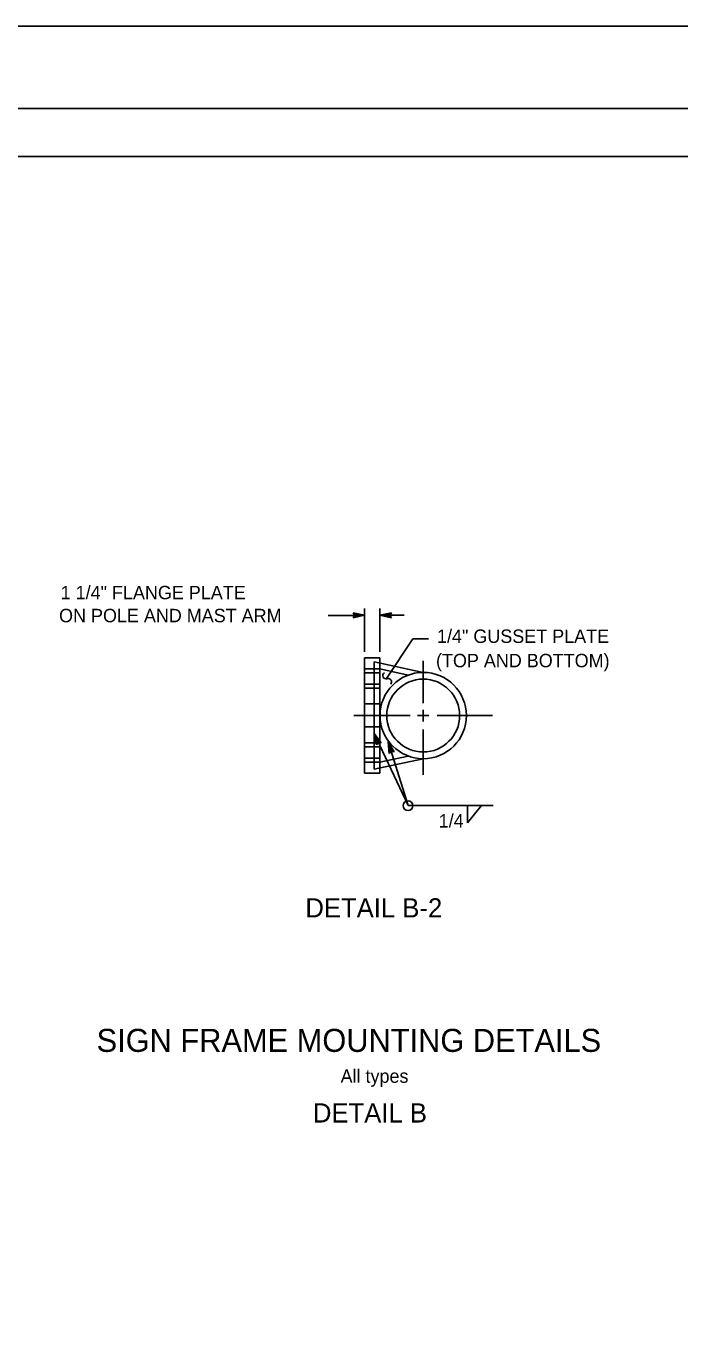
# Model space of a CAD drawing. Extents: x -894 to 866, y -472 to 714.
# Drawn here: x -268 to 73, y 32 to 714 of the extents above; entities that cross this region are included whole.
import ezdxf

# ---------------------------------------------------------------- set-up
doc = ezdxf.new("R2010")
doc.units = 0
for name, color, linetype in [('border_PLOTTING-ELEMENTS', 7, 'Continuous'), ('border_rw_22x34_Cut_Lines', 7, 'Continuous'), ('border_SHEET', 7, 'Continuous'), ('es_DETAIL', 7, 'Continuous'), ('es_DETAIL-anno', 7, 'Continuous')]:
    doc.layers.add(name, color=color, linetype=linetype)

msp = doc.modelspace()

# ---------------------------------------------------------------- linework, layer by layer
at = {"layer": 'border_PLOTTING-ELEMENTS'}
for points in [[(-894.04, -472.44), (865.96, -472.44), (865.96, 713.56), (-894.04, 713.56)], [(-864.04, 670.56), (835.96, 670.56), (835.96, -429.44), (-864.04, -429.44)]]:
    msp.add_lwpolyline(points, close=True, dxfattribs=at)
at = {"layer": 'border_rw_22x34_Cut_Lines'}
msp.add_lwpolyline([(-864.04, 670.56), (835.96, 670.56), (835.96, -429.44), (-864.04, -429.44)], close=True, dxfattribs=at)
at = {"layer": 'border_SHEET'}
msp.add_line((-814.04, 645.56), (810.96, 645.56), dxfattribs=at)
at = {"layer": 'es_DETAIL'}
for p, q in [((-91.8, 384.08), (-91.8, 324.08)), ((-91.8, 384.08), (-83.8, 384.08)), ((-86.8, 382.08), (-86.8, 326.08)), ((-86.8, 382.08), (-61.28, 376.55)), ((-83.8, 384.08), (-83.8, 381.43)), ((-91.8, 378.36), (-83.8, 378.36)), ((-91.8, 376.36), (-83.8, 376.36)), ((-83.8, 381.43), (-83.8, 326.72)), ((-83.8, 378.36), (-69.04, 375.16)), ((-91.8, 370.36), (-83.8, 370.36)), ((-91.8, 368.36), (-83.8, 368.36)), ((-91.8, 360.08), (-83.8, 360.08)), ((-91.8, 348.08), (-83.8, 348.08)), ((-91.8, 339.79), (-83.8, 339.79)), ((-91.8, 337.79), (-83.8, 337.79)), ((-91.8, 331.79), (-83.8, 331.79)), ((-91.8, 329.79), (-83.8, 329.79)), ((-86.8, 326.08), (-61.29, 331.55)), ((-83.8, 329.79), (-69.07, 332.95)), ((-91.8, 324.08), (-83.8, 324.08)), ((-83.8, 326.72), (-83.8, 324.08))]:
    msp.add_line(p, q, dxfattribs=at)
for radius in [22.5, 19]:
    msp.add_circle((-61.26, 354.05), radius, dxfattribs=at)
at = {"layer": 'es_DETAIL-anno'}
for p, q in [((-91.8, 387.32), (-91.8, 409.92)), ((-83.8, 387.32), (-83.8, 409.92)), ((-110.81, 406.24), (-95.26, 406.24)), ((-97, 406.31), (-97.8, 407.65)), ((-97.8, 407.65), (-97.8, 407.65)), ((-97.8, 407.65), (-91.8, 406.31)), ((-91.8, 406.31), (-97.8, 404.98)), ((-97.8, 404.98), (-97, 406.31)), ((-97.8, 404.98), (-97.8, 404.98)), ((-97.59, 407.29), (-93.18, 406.31)), ((-93.2, 406.31), (-97.57, 405.34)), ((-94.57, 406.31), (-97.39, 405.68)), ((-97.35, 406.93), (-94.57, 406.31)), ((-97.18, 406.59), (-95.95, 406.31)), ((-95.95, 406.31), (-97.16, 406.04)), ((-91.8, 406.31), (-91.8, 406.31)), ((-83.8, 406.31), (-77.8, 407.64)), ((-83.8, 406.31), (-77.8, 407.64)), ((-83.8, 406.31), (-71.27, 406.31)), ((-77.8, 404.97), (-83.8, 406.31)), ((-83.8, 406.31), (-83.8, 406.31)), ((-77.8, 404.97), (-83.8, 406.31)), ((-83.8, 406.31), (-83.8, 406.31)), ((-78.02, 405.32), (-82.42, 406.31)), ((-78.02, 405.32), (-82.42, 406.31)), ((-82.41, 406.31), (-78.04, 407.28)), ((-82.41, 406.31), (-78.04, 407.28)), ((-81.04, 406.31), (-78.22, 406.93)), ((-81.04, 406.31), (-78.22, 406.93)), ((-78.25, 405.68), (-81.04, 406.31)), ((-78.25, 405.68), (-81.04, 406.31)), ((-79.66, 406.31), (-78.45, 406.57)), ((-79.66, 406.31), (-78.45, 406.57)), ((-78.43, 406.03), (-79.66, 406.31)), ((-78.43, 406.03), (-79.66, 406.31)), ((-77.8, 407.64), (-78.6, 406.31)), ((-77.8, 407.64), (-78.6, 406.31)), ((-78.6, 406.31), (-77.8, 404.97)), ((-78.6, 406.31), (-77.8, 404.97)), ((-77.8, 407.64), (-77.8, 407.64)), ((-77.8, 407.64), (-77.8, 407.64)), ((-77.8, 404.97), (-77.8, 404.97)), ((-77.8, 404.97), (-77.8, 404.97)), ((-80.35, 373.34), (-66.74, 393.99)), ((-66.74, 393.99), (-58.44, 393.99)), ((-61.29, 382.62), (-61.29, 360.49)), ((-61.29, 357.07), (-61.29, 350.95)), ((-97.39, 354.08), (-68.09, 354.08)), ((-64.17, 354.08), (-58.33, 354.08)), ((-53.97, 354.08), (-25.19, 354.08)), ((-69.19, 307.06), (-86.89, 344.76)), ((-85.56, 338.76), (-86.89, 344.76)), ((-86.89, 344.76), (-86.89, 344.76)), ((-86.89, 344.76), (-83.14, 339.89)), ((-85.33, 339.1), (-86.31, 343.51)), ((-86.3, 343.5), (-83.56, 339.95)), ((-85.1, 339.47), (-85.72, 342.26)), ((-85.72, 342.26), (-83.95, 339.97)), ((-84.86, 339.78), (-85.13, 341.01)), ((-85.13, 341.01), (-84.38, 340.02)), ((-61.29, 346.78), (-61.29, 323.17)), ((-84.68, 340.05), (-85.56, 338.76)), ((-85.56, 338.76), (-85.56, 338.76)), ((-83.14, 339.89), (-84.68, 340.05)), ((-83.14, 339.89), (-83.14, 339.89)), ((-69.19, 307.06), (-79.48, 340.41)), ((-78.99, 334.28), (-79.48, 340.41)), ((-79.48, 340.41), (-79.48, 340.41)), ((-79.48, 340.41), (-76.44, 335.07)), ((-78.72, 334.6), (-79.08, 339.09)), ((-79.07, 339.08), (-76.86, 335.19)), ((-77.95, 335.44), (-78.99, 334.28)), ((-78.99, 334.28), (-78.99, 334.28)), ((-78.44, 334.93), (-78.67, 337.77)), ((-78.67, 337.77), (-77.24, 335.26)), ((-78.16, 335.2), (-78.26, 336.45)), ((-78.26, 336.45), (-77.65, 335.38)), ((-76.44, 335.07), (-77.95, 335.44)), ((-76.44, 335.07), (-76.44, 335.07)), ((-69.19, 307.06), (-24.75, 307.06)), ((-38.15, 307.06), (-38.15, 298.06)), ((-38.15, 298.06), (-30.88, 307.06))]:
    msp.add_line(p, q, dxfattribs=at)
msp.add_circle((-69.19, 307.06), 2.5, dxfattribs=at)
for centre, start, end in [((-80.58, 374.9), 122.08372, 290.19334), ((-79.5, 371.63), 318.72669, 106.0325)]:
    msp.add_arc(centre, 1.73, start, end, dxfattribs=at)

# ---------------------------------------------------------------- texts
for s, height, p in [('1 1/4" FLANGE PLATE', 7, (-250.24, 414.69)), ('ON POLE AND MAST ARM', 7, (-251.08, 402.7)), ('1/4" GUSSET PLATE', 7, (-54.05, 391.92)), ('(TOP AND BOTTOM)', 7, (-54.6, 379.23)), ('1/4', 7, (-53.18, 295.65)), ('DETAIL B-2', 10, (-122.69, 248.76)), ('SIGN FRAME MOUNTING DETAILS', 12, (-231.52, 178.65)), ('All types', 7, (-104.33, 162.52)), ('DETAIL B', 10, (-118.75, 141.82))]:
    msp.add_text(s, height=height, dxfattribs=at).set_placement(p)

doc.saveas('drawing.dxf')
